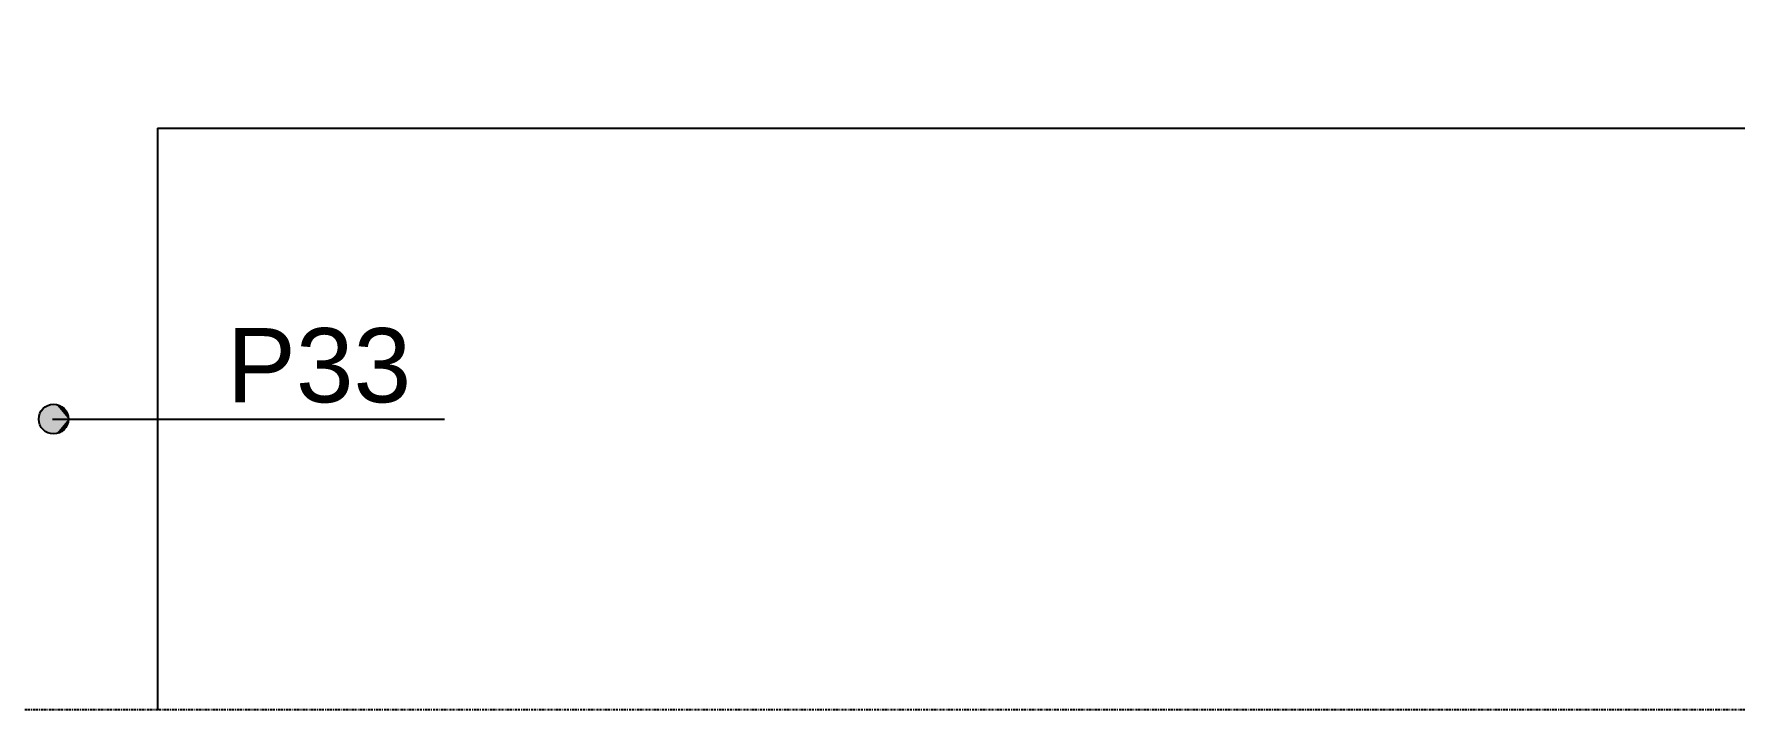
# Model space of a CAD drawing. Extents: x -1789 to 4156, y -3064 to 1391.
# Drawn here: x 1007.5 to 1236.6, y -2929.4 to -2838.4 of the extents above; entities that cross this region are included whole.
import ezdxf

# ---------------------------------------------------------------- set-up
doc = ezdxf.new("R2010")
doc.units = 0
doc.linetypes.add('ESTILO_TQS_0003', pattern=[0.92, 0.3, -0.15, 0.02, -0.15, 0.3])
doc.layers.add('1', color=1, linetype='CONTINUOUS')
doc.layers.add('2', color=2, linetype='CONTINUOUS')
doc.styles.add('TQS_ARIAL', font='arial.ttf')

msp = doc.modelspace()

# ---------------------------------------------------------------- linework, layer by layer
at = {"layer": '1', "linetype": 'Continuous'}
msp.add_line((1009.96805, -2890.2678), (1062.80945, -2890.2678), dxfattribs=at)
msp.add_circle((1010.1382, -2890.2506), 2, dxfattribs=at)
for points in [[(1012.1382, -2890.2506), (1009.1382, -2888.51855), (1008.2588, -2889.5666)], [(1012.1382, -2890.2506), (1010.4855, -2888.281), (1009.1382, -2888.51855)], [(1012.1382, -2890.2506), (1011.6703, -2888.96505), (1010.4855, -2888.281)], [(1012.1382, -2890.2506), (1008.2588, -2889.5666), (1008.2588, -2890.93465)], [(1012.1382, -2890.2506), (1008.2588, -2890.93465), (1009.1382, -2891.98265)], [(1012.1382, -2890.2506), (1009.1382, -2891.98265), (1010.4855, -2892.22025)], [(1012.1382, -2890.2506), (1010.4855, -2892.22025), (1011.6703, -2891.5362)], [(1012.1382, -2890.2506), (1011.6703, -2891.5362), (1012.1382, -2890.2506)]]:
    msp.add_solid(points, dxfattribs=at)
at = {"layer": '2', "linetype": 'Continuous'}
for q in [(1024.1215, -2929.44445), (1277.6215, -2851.0568)]:
    msp.add_line((1024.1215, -2851.0568), q, dxfattribs=at)
at = {"layer": '2', "linetype": 'ESTILO_TQS_0003'}
msp.add_lwpolyline([(625.76945, -2307.0568), (1710.5603, -2307.0568), (1710.5603, -2929.44445), (625.76945, -2929.44445), (625.76945, -2307.0568)], dxfattribs=at)

# ---------------------------------------------------------------- texts
at = {"layer": '2', "linetype": 'Continuous', "style": 'TQS_ARIAL'}
msp.add_text('P33', height=10, dxfattribs=at).set_placement((1033.4554, -2887.98925))

doc.saveas('drawing.dxf')
